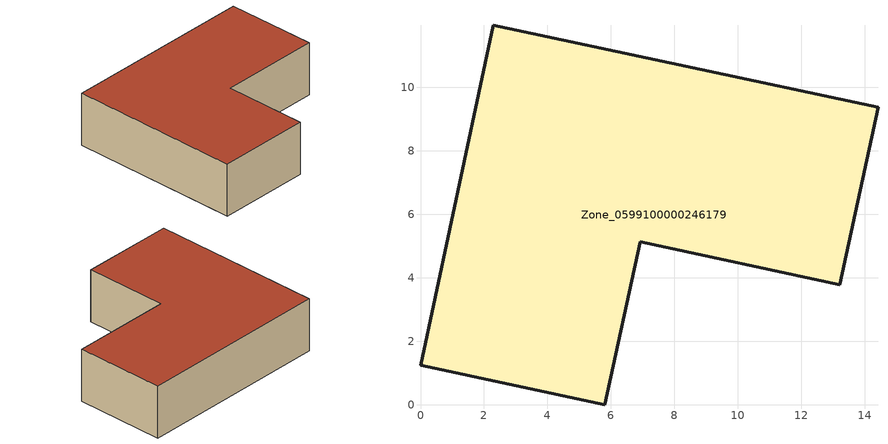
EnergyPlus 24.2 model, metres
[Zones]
Zone_0599100000246179
 floor ground (C_G): 0,1.24 2.3,11.96 14.42,9.37 13.22,3.79 6.92,5.14 5.81,0 z0
 wall outside (C_F): 2.3,11.96 0,1.24 5.81,0 6.92,5.14 13.22,3.79 14.42,9.37 2.3,11.96 z0:3.38
 roof outside (C_R): 14.42,9.37 2.3,11.96 0,1.24 5.81,0 6.92,5.14 13.22,3.79 z3.38
[BUILDING]
Pand.0599100000246179: North Axis=0; Terrain=City; Loads Convergence Tolerance Value=0.04; Temperature Convergence Tolerance Value=0.4; Solar Distribution=FullExterior; Maximum Number of Warmup Days=25; Minimum Number of Warmup Days=1
[Site:Location]
Rotterdam.The.Hague.AP_ZH_NLD Design_Conditions: Latitude=51.96; Longitude=4.45; Time Zone=1; Elevation=-4.5
[SITE:GROUNDTEMPERATURE:BUILDINGSURFACE]
18, 18, 18, 18, 18, 18, 18, 18, 18, 18, 18, 18
[MATERIAL] Thermal Absorptance=0.9; Solar Absorptance=0.7; Visible Absorptance=0.7
Name | Roughness | Thickness | Conductivity | Density | Specific Heat
G.TI.1975-1991 | MediumSmooth | 0.15 | 0.288461 | 540 | 1210
F.TI.1975-1991 | Rough | 0.3 | 0.230769 | 1920 | 840
R.TI.1975-1991 | MediumRough | 0.2 | 0.153846 | 1500 | 1000
[CONSTRUCTION]
C_G: G.TI.1975-1991
C_F: F.TI.1975-1991
C_R: R.TI.1975-1991
[ZONE]
Zone_0599100000246179: Type=1; Multiplier=1; Ceiling Height=Autocalculate; Volume=Autocalculate; Floor Area=autocalculate; Part of Total Floor Area=Yes
[ZONEINFILTRATION:DESIGNFLOWRATE]
Infil_Zone_0599100000246179: Zone or ZoneList or Space or SpaceList=Zone_0599100000246179; Schedule=AlwaysOn; Design Flow Rate Calculation Method=Flow/Area; Flow Rate per Floor Area=0.003; Constant Term Coefficient=1; Temperature Term Coefficient=0; Velocity Term Coefficient=0; Velocity Squared Term Coefficient=0
[HVACTEMPLATE:ZONE:IDEALLOADSAIRSYSTEM]
Zone_0599100000246179: Maximum Heating Supply Air Temperature=50; Minimum Cooling Supply Air Temperature=13; Maximum Heating Supply Air Humidity Ratio=0.0156; Minimum Cooling Supply Air Humidity Ratio=0.0077; Heating Limit=NoLimit; Cooling Limit=NoLimit; Dehumidification Control Type=ConstantSensibleHeatRatio; Cooling Sensible Heat Ratio=0.7; Dehumidification Setpoint=60; Humidification Control Type=None; Humidification Setpoint=30; Outdoor Air Method=None; Outdoor Air Flow Rate per Person=0.00944; Outdoor Air Flow Rate per Zone Floor Area=0; Outdoor Air Flow Rate per Zone=0; Demand Controlled Ventilation Type=None; Outdoor Air Economizer Type=NoEconomizer; Heat Recovery Type=None; Sensible Heat Recovery Effectiveness=0.7; Latent Heat Recovery Effectiveness=0.65
[ZONECONTROL:THERMOSTAT]
ThermostatControl_Zone_0599100000246179: Zone or ZoneList=Zone_0599100000246179; Control Type Schedule=DualSetpointControlType; Control 1=Thermostat_Zone_0599100000246179; Temperature Difference Between Cutout And Setpoint=0
[THERMOSTATSETPOINT:DUALSETPOINT]
Thermostat_Zone_0599100000246179: Heating Setpoint Temperature Schedule=HeatingSetpoint_Zone_0599100000246179; Cooling Setpoint Temperature Schedule=CoolingSetpoint_Zone_0599100000246179
[SCHEDULE:COMPACT]
HeatingSetpoint_Zone_0599100000246179: Through: 12/31, For: AllDays, Until: 24:00, 21
CoolingSetpoint_Zone_0599100000246179: Through: 12/31, For: AllDays, Until: 24:00, 24
DualSetpointControlType: Through: 12/31, For: AllDays, Until: 24:00, 4
AlwaysOn: Through: 12/31, For: AllDays, Until: 24:00, 1
